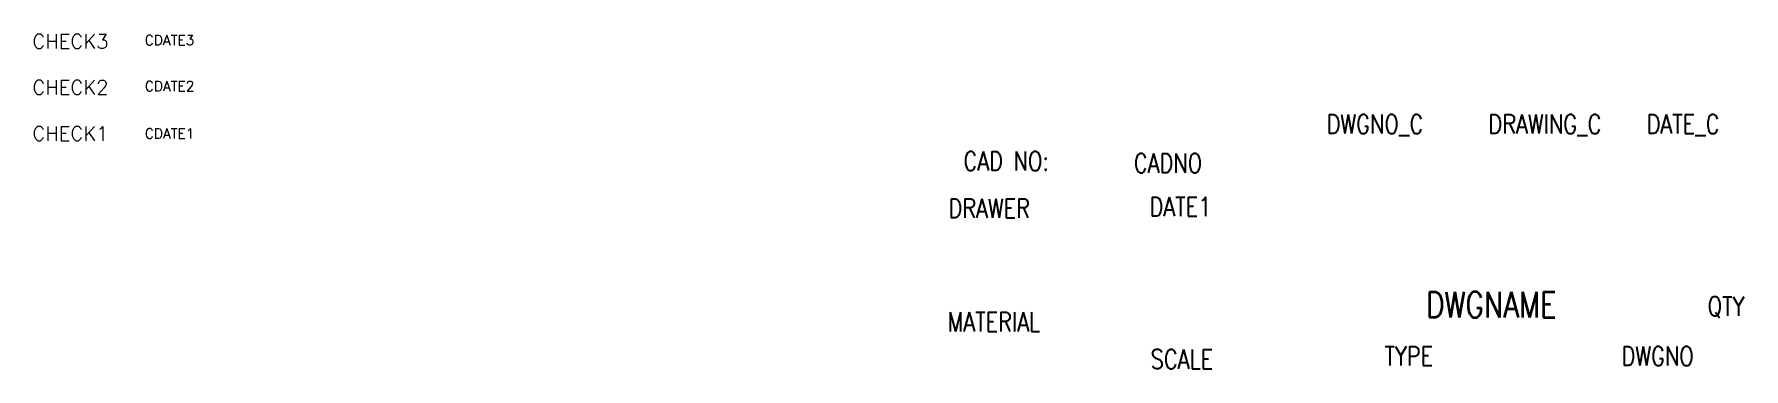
# Model space of a CAD drawing. Extents: x 54 to 321, y 95 to 147.
import ezdxf
from ezdxf.enums import TextEntityAlignment as Align

# ---------------------------------------------------------------- set-up
doc = ezdxf.new("R2010")
doc.units = 0
doc.header["$MEASUREMENT"] = 0
doc.layers.add('TEXT', color=4, linetype='CONTINUOUS')
doc.styles.add('CHINA', font='romans.shx', dxfattribs={"width": 0.8, "bigfont": 'chineset.shx'})
doc.styles.get("Standard").update_dxf_attribs({"font": 'romans.shx', "width": 0.8, "bigfont": 'chineset.shx'})

msp = doc.modelspace()

# ---------------------------------------------------------------- texts
at = {"layer": 'TEXT', "width": 0.8}
msp.add_text('CAD NO:', height=3, dxfattribs=at).set_placement((199.44, 126.05))
at = {"layer": 'TEXT', "linetype": 'CONTINUOUS', "style": 'CHINA'}
for tag, height, p in [('CHECK3', 2.24, (59.76, 146.25)), ('CDATE3', 1.57, (75.26, 146.45)), ('CHECK2', 2.24, (59.76, 139.05)), ('CDATE2', 1.57, (75.27, 139.25)), ('CHECK1', 2.24, (59.76, 131.85)), ('CDATE1', 1.57, (75.27, 131.85))]:
    msp.add_attdef(tag, text=' ', height=height, dxfattribs=at).set_placement(p, align=Align.MIDDLE)
at = {"layer": 'TEXT', "style": 'CHINA', "width": 0.8}
for tag, p in [('DWGNO_C', (256.23, 131.83)), ('DRAWING_C', (281.54, 131.83)), ('DATE_C', (306.28, 131.83))]:
    msp.add_attdef(tag, p, '', height=3, dxfattribs=at)
for tag, height, p in [('CADNO', 3, (231.43, 125.72)), ('DRAWER', 3, (203.46, 118.66)), ('DATE1', 3, (233.37, 118.91)), ('DWGNAME', 4, (282, 103.1)), ('QTY', 3, (318.72, 103.34)), ('MATERIAL', 3, (204.19, 100.91)), ('SCALE', 3, (233.61, 95.07)), ('TYPE', 3, (269.09, 95.56)), ('DWGNO', 3, (308.02, 95.56))]:
    msp.add_attdef(tag, text='', height=height, dxfattribs=at).set_placement(p, align=Align.CENTER)

doc.saveas('drawing.dxf')
